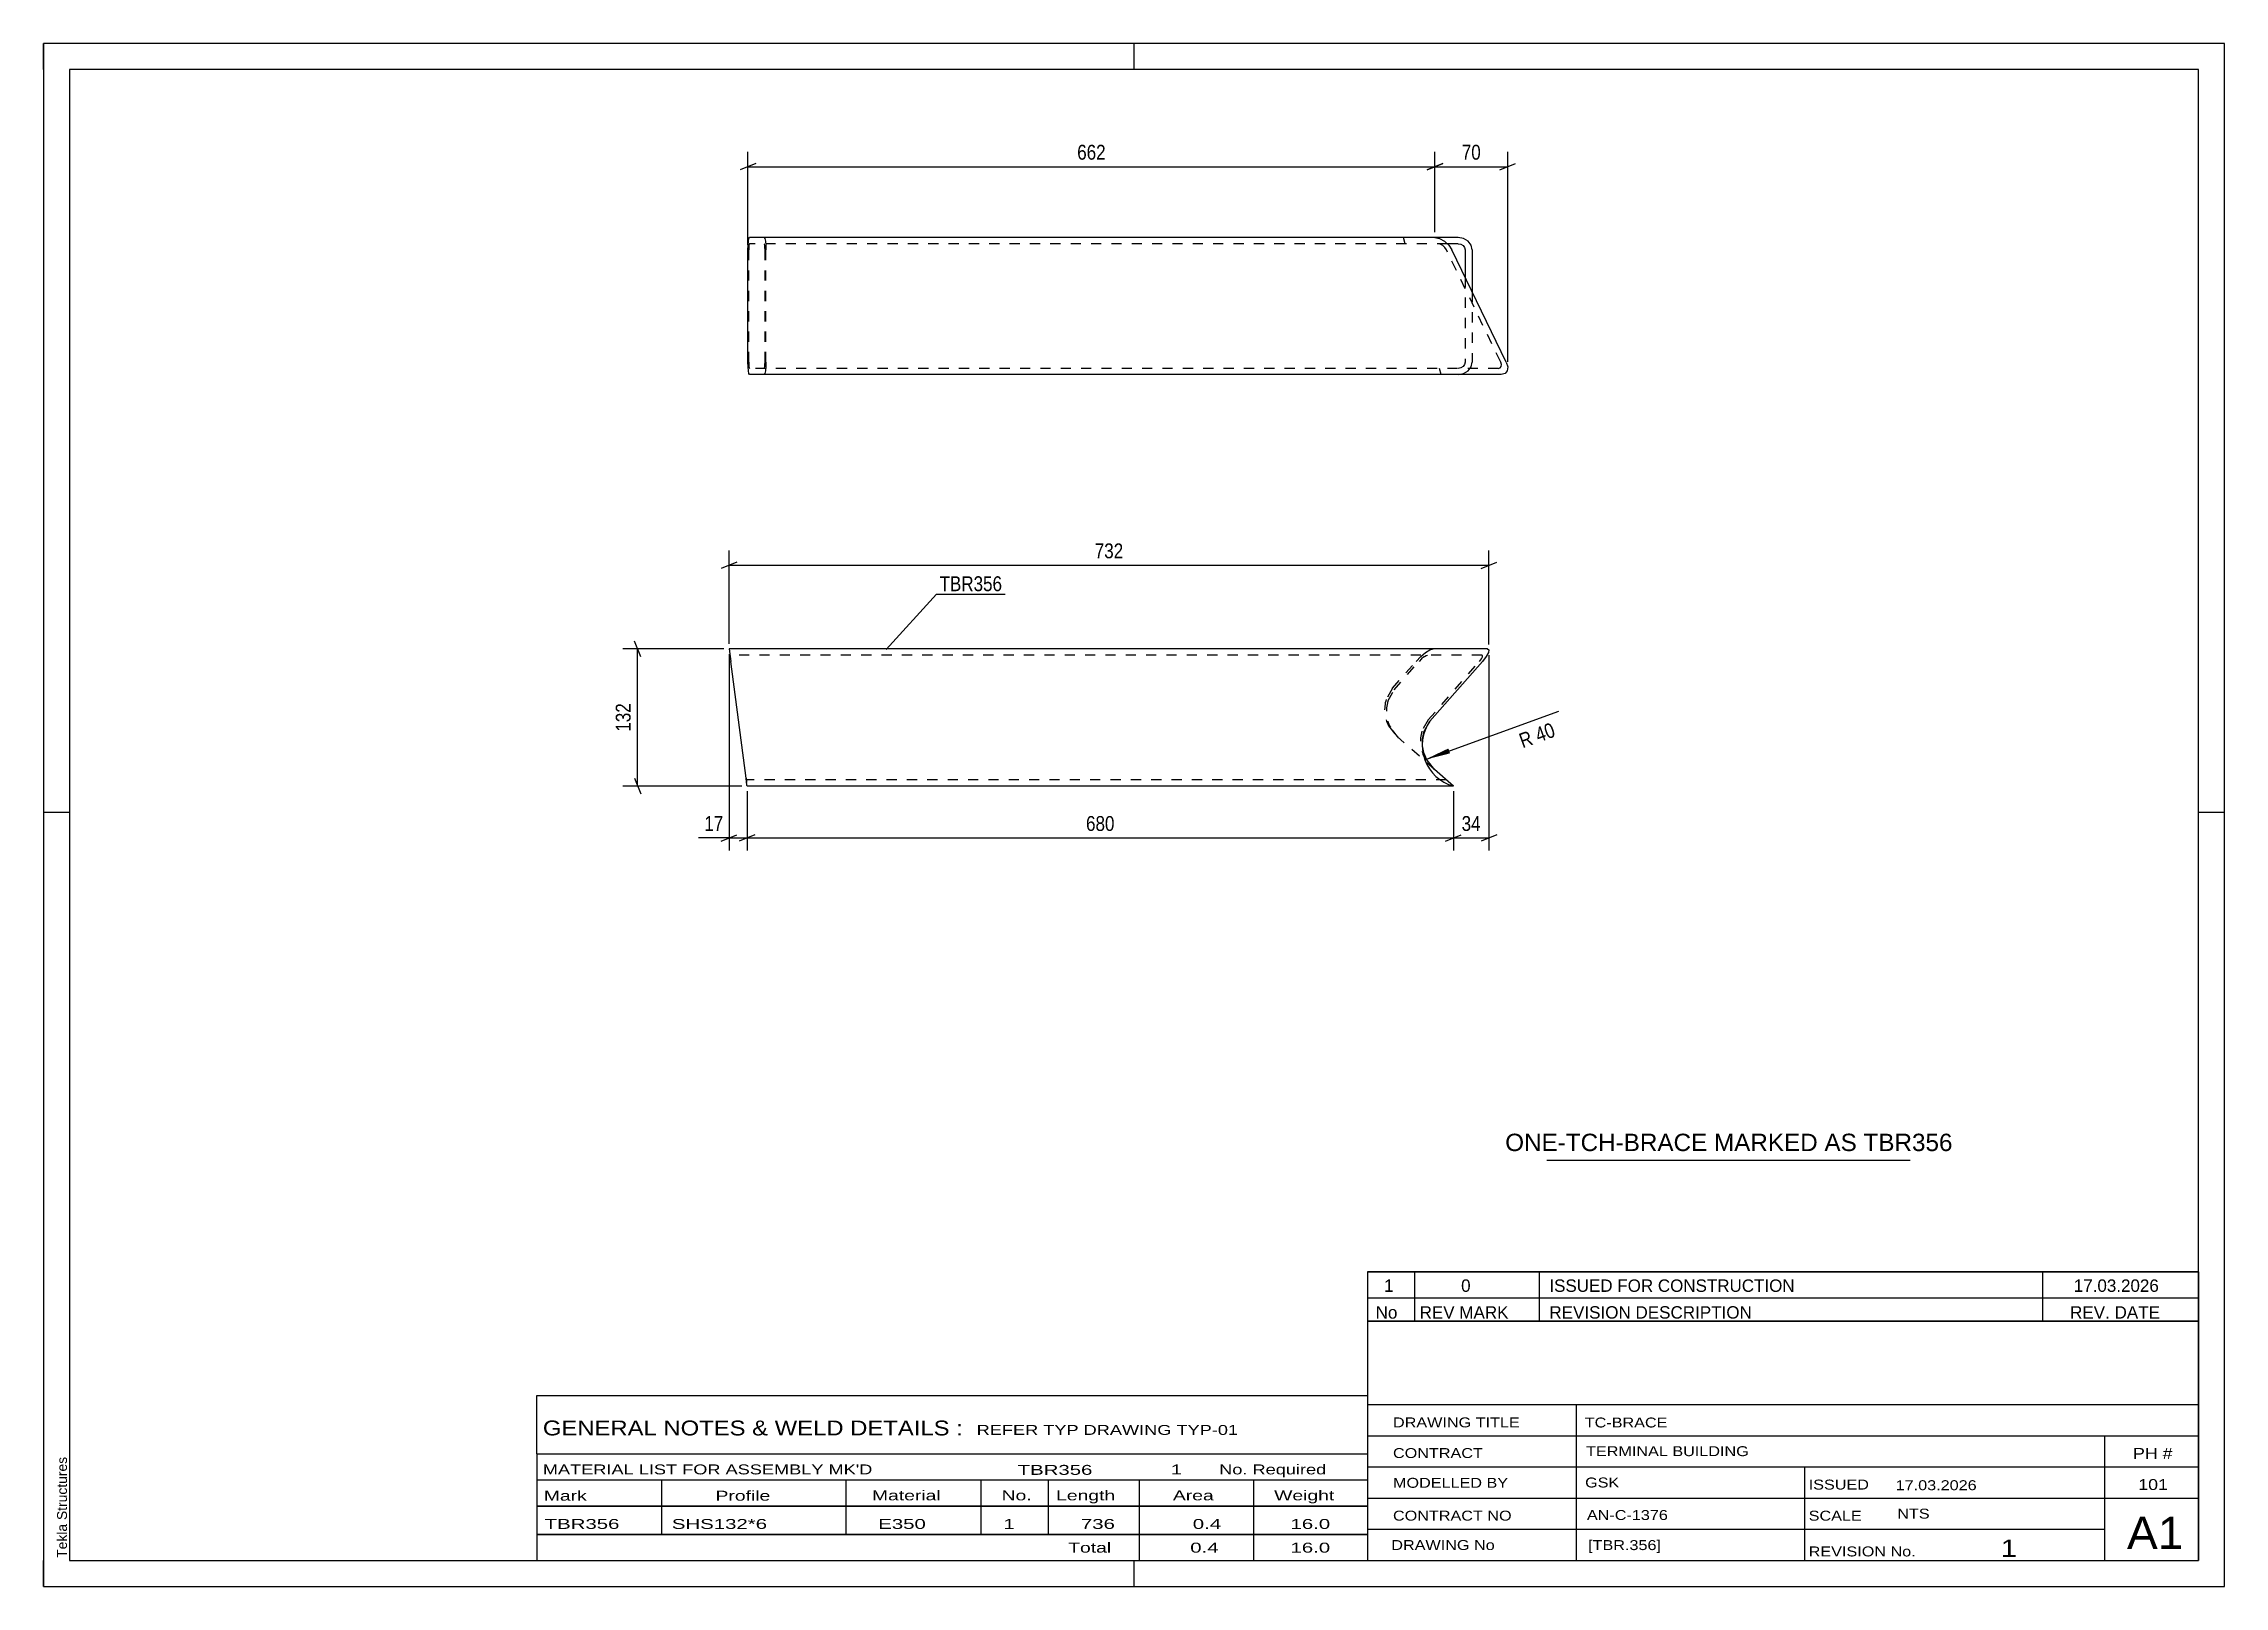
# Paper-space layout 'Layout1' of a CAD drawing. Header units: millimetres. Extents: x 0 to 420, y 0 to 297.
# The model-space entities are those that its viewports show. They can reach past a viewport. Long polylines and large blocks are cut down to what shows.
import ezdxf

# ---------------------------------------------------------------- set-up
doc = ezdxf.new("R2010")
doc.units = ezdxf.units.MM
doc.linetypes.add('DXK_LINE_DOT2', pattern=[3.9198, 1.9599, -1.9599])
doc.layers.add('Viewport layer', color=7, linetype='Continuous', plot=False)
doc.styles.add('Arial', font='ARIAL.TTF', dxfattribs={"height": 0.2})
doc.styles.add('Arial Narrow', font='ARIALN.TTF', dxfattribs={"height": 0.2})

# ---------------------------------------------------------------- blocks, each defined once
blk = doc.blocks.new('Unknown-580740962-1161')
at = {"color": 5, "linetype": 'Continuous'}
for p, q in [((420, 297), (0, 297)), ((0, 297), (0, 0)), ((0, 292), (0, 297)), ((210, 292), (210, 297)), ((420, 0), (420, 297)), ((415, 292), (5, 292)), ((5, 292), (5, 5)), ((415, 5), (415, 292)), ((5, 149), (0, 149)), ((420, 149), (415, 149)), ((0, 0), (0, 5)), ((5, 5), (415, 5)), ((210, 0), (210, 5)), ((0, 0), (420, 0))]:
    blk.add_line(p, q, dxfattribs=at)
at = {"color": 174, "linetype": 'Continuous', "style": 'Arial'}
blk.add_text('Tekla Structures', height=1.9102, rotation=90, dxfattribs=at).set_placement((4.5, 5.5))
blk = doc.blocks.new('Part-580740962-1270 - 1252')
at = {"color": 2, "linetype": 'Continuous'}
for p, q in [((278.06, 180.48), (132.02, 180.48)), ((132.02, 180.48), (132.33, 178.08)), ((135.28, 155.56), (132.33, 178.08)), ((267, 166.56), (277.12, 178.08)), ((277.83, 179), (277.12, 178.08)), ((278.27, 179.78), (277.83, 179)), ((278.06, 180.48), (278.35, 180.3)), ((278.35, 180.3), (278.27, 179.78)), ((265.78, 164.37), (267, 166.56)), ((135.45, 154.26), (135.28, 155.56)), ((267.9, 157.25), (266.26, 159.34)), ((271.52, 154.08), (267.9, 157.25)), ((135.48, 154.08), (135.45, 154.26)), ((271.52, 154.08), (135.48, 154.08))]:
    blk.add_line(p, q, dxfattribs=at)
at = {"color": 7, "linetype": 'DXK_LINE_DOT2'}
for p, q in [((277.01, 179.28), (132.17, 179.28)), ((259.78, 172.89), (264.33, 178.08)), ((260.11, 172.61), (264.91, 178.08)), ((264.33, 178.08), (265.23, 179)), ((265.36, 178.54), (264.91, 178.08)), ((265.23, 179), (266.16, 179.78)), ((265.83, 178.93), (265.36, 178.54)), ((265.83, 178.93), (265.94, 179)), ((265.94, 179), (266.25, 179.19)), ((266.16, 179.78), (267, 180.3)), ((266.25, 179.19), (266.55, 179.28)), ((266.68, 166.84), (276.54, 178.08)), ((267, 180.3), (267.6, 180.48)), ((276.54, 178.08), (276.9, 178.54)), ((276.9, 178.54), (277.11, 178.93)), ((277.15, 179.19), (277.01, 179.28)), ((277.11, 178.93), (277.15, 179.19)), ((259.78, 172.89), (258.56, 170.71)), ((258.88, 170.42), (260.11, 172.61)), ((259.04, 165.68), (260.68, 163.59)), ((261.01, 163.3), (259.37, 165.39)), ((266.68, 166.84), (265.45, 164.66)), ((267.9, 157.25), (260.68, 163.59)), ((265.94, 159.63), (267.57, 157.54)), ((135.28, 155.56), (135.38, 154.78)), ((135.32, 155.28), (135.31, 155.37)), ((270.15, 155.28), (135.32, 155.28)), ((135.48, 154.08), (135.48, 154.08))]:
    blk.add_line(p, q, dxfattribs=at)
for centre in [(264.89, 168.78), (265.22, 168.49), (271.78, 162.73)]:
    blk.add_arc(centre, 6.62, 163.0531, 207.9748, dxfattribs=at)
at = {"color": 2, "linetype": 'Continuous'}
blk.add_arc((272.11, 162.44), 6.62, 163.0531, 207.9748, dxfattribs=at)
blk = doc.blocks.new('Part-580740962-1308 - 1306')
at = {"color": 2, "linetype": 'Continuous'}
for p, q in [((135.64, 257.29), (135.66, 258.21)), ((135.64, 235.69), (135.64, 257.29)), ((135.66, 258.21), (135.73, 258.99)), ((135.73, 258.99), (135.83, 259.51)), ((135.83, 259.51), (135.95, 259.69)), ((267.96, 259.69), (135.95, 259.69)), ((272.41, 259.69), (267.96, 259.69)), ((267.96, 259.69), (268.85, 259.51)), ((268.85, 259.51), (269.79, 258.99)), ((269.79, 258.99), (270.62, 258.21)), ((272.41, 258.49), (270.32, 258.49)), ((270.62, 258.21), (271.22, 257.29)), ((281.68, 235.69), (271.22, 257.29)), ((273.45, 259.51), (272.41, 259.69)), ((272.41, 258.49), (272.93, 258.4)), ((272.93, 258.4), (273.37, 258.14)), ((273.37, 258.14), (273.67, 257.75)), ((274.34, 258.99), (273.45, 259.51)), ((273.67, 257.75), (273.77, 257.29)), ((273.77, 257.29), (273.77, 252.03)), ((274.93, 258.21), (274.34, 258.99)), ((275.14, 257.29), (274.93, 258.21)), ((275.14, 257.29), (275.14, 249.2)), ((135.66, 234.77), (135.64, 235.69)), ((281.68, 235.69), (281.97, 234.77)), ((135.73, 233.99), (135.66, 234.77)), ((135.83, 233.47), (135.73, 233.99)), ((135.95, 233.29), (135.83, 233.47)), ((280.74, 233.29), (135.95, 233.29)), ((281.46, 233.47), (280.74, 233.29)), ((281.89, 233.99), (281.46, 233.47)), ((281.97, 234.77), (281.89, 233.99))]:
    blk.add_line(p, q, dxfattribs=at)
at = {"color": 7, "linetype": 'DXK_LINE_DOT2'}
for p, q in [((135.81, 257.75), (135.8, 257.29)), ((135.8, 235.69), (135.8, 257.29)), ((135.84, 258.14), (135.81, 257.75)), ((135.89, 258.4), (135.84, 258.14)), ((135.95, 258.49), (135.89, 258.4)), ((270.32, 258.49), (135.95, 258.49)), ((138.79, 259.69), (138.91, 259.51)), ((138.85, 258.4), (138.79, 258.49)), ((138.9, 258.14), (138.85, 258.4)), ((138.93, 257.75), (138.9, 258.14)), ((138.91, 259.51), (139.01, 258.99)), ((138.94, 257.29), (138.93, 257.75)), ((138.94, 235.69), (138.94, 257.29)), ((139.01, 258.99), (139.08, 258.21)), ((139.08, 258.21), (139.1, 257.29)), ((139.1, 235.69), (139.1, 257.29)), ((262.25, 258.49), (261.92, 259.69)), ((268.99, 258.4), (268.54, 258.49)), ((269.45, 258.14), (268.99, 258.4)), ((269.87, 257.75), (269.45, 258.14)), ((270.17, 257.29), (269.87, 257.75)), ((280.63, 235.69), (270.17, 257.29)), ((273.77, 252.03), (273.77, 235.69)), ((275.14, 249.2), (275.14, 235.69)), ((135.8, 235.69), (135.81, 235.23)), ((135.81, 235.23), (135.84, 234.84)), ((138.9, 234.84), (138.93, 235.23)), ((138.93, 235.23), (138.94, 235.69)), ((139.1, 235.69), (139.08, 234.77)), ((273.67, 235.23), (273.37, 234.84)), ((273.77, 235.69), (273.67, 235.23)), ((274.93, 234.77), (275.14, 235.69)), ((280.77, 235.23), (280.63, 235.69)), ((280.73, 234.84), (280.77, 235.23)), ((135.84, 234.84), (135.89, 234.58)), ((135.89, 234.58), (135.95, 234.49)), ((280.16, 234.49), (135.95, 234.49)), ((138.79, 234.49), (138.85, 234.58)), ((138.91, 233.47), (138.79, 233.29)), ((138.85, 234.58), (138.9, 234.84)), ((139.01, 233.99), (138.91, 233.47)), ((139.08, 234.77), (139.01, 233.99)), ((269.14, 233.29), (268.81, 234.49)), ((272.93, 234.58), (272.41, 234.49)), ((272.41, 233.29), (273.45, 233.47)), ((273.37, 234.84), (272.93, 234.58)), ((273.45, 233.47), (274.34, 233.99)), ((274.34, 233.99), (274.93, 234.77)), ((280.16, 234.49), (280.52, 234.58)), ((280.52, 234.58), (280.73, 234.84))]:
    blk.add_line(p, q, dxfattribs=at)
blk = doc.blocks.new('StraightDimension-580740962-1442 - 1252')
at = {"color": 7, "linetype": 'Continuous'}
for p, q in [((278.35, 179.3), (278.35, 141.68)), ((271.52, 153.08), (271.52, 141.68)), ((270.02, 143.48), (273.02, 144.68)), ((271.52, 144.08), (278.35, 144.08)), ((279.85, 144.68), (276.85, 143.48))]:
    blk.add_line(p, q, dxfattribs=at)
at = {"color": 0}
blk.add_wipeout([(277.36, 144.83), (277.36, 149.03), (272.5, 149.03), (272.5, 144.83)], dxfattribs=at)
at = {"color": 3, "style": 'Arial Narrow'}
blk.add_text('34', height=2.863, dxfattribs=at).set_placement((273.1, 145.43))
blk = doc.blocks.new('StraightDimension-580740962-1444 - 1252')
at = {"color": 7, "linetype": 'Continuous'}
for p, q in [((132.02, 179.48), (132.02, 141.68)), ((135.48, 153.08), (135.48, 141.68)), ((130.52, 143.48), (133.52, 144.68)), ((132.02, 144.08), (135.48, 144.08)), ((136.98, 144.68), (133.98, 143.48))]:
    blk.add_line(p, q, dxfattribs=at)
at = {"color": 0}
blk.add_wipeout([(131.49, 144.83), (131.49, 149.03), (126.64, 149.03), (126.64, 144.83)], dxfattribs=at)
at = {"color": 7, "linetype": 'Continuous'}
blk.add_line((132.02, 144.08), (126.11, 144.08), dxfattribs=at)
blk.add_line((132.02, 144.08), (126.11, 144.08), dxfattribs=at)
at = {"color": 3, "style": 'Arial Narrow'}
blk.add_text('17', height=2.863, dxfattribs=at).set_placement((127.24, 145.43))
blk = doc.blocks.new('StraightDimension-580740962-1443 - 1252')
at = {"color": 7, "linetype": 'Continuous'}
for p, q in [((135.48, 153.08), (135.48, 141.68)), ((271.52, 153.08), (271.52, 141.68)), ((136.98, 144.68), (133.98, 143.48)), ((135.48, 144.08), (271.52, 144.08)), ((270.02, 143.48), (273.02, 144.68))]:
    blk.add_line(p, q, dxfattribs=at)
at = {"color": 0}
blk.add_wipeout([(206.84, 144.83), (206.84, 149.03), (200.16, 149.03), (200.16, 144.83)], dxfattribs=at)
at = {"color": 3, "style": 'Arial Narrow'}
blk.add_text('680', height=2.863, dxfattribs=at).set_placement((200.76, 145.43))
blk = doc.blocks.new('StraightDimension-580740962-1600 - 1252')
at = {"color": 7, "linetype": 'Continuous'}
for p, q in [((132.02, 181.48), (132.02, 199.42)), ((278.35, 181.3), (278.35, 199.42)), ((133.52, 197.17), (130.52, 195.97)), ((132.02, 196.57), (278.35, 196.57)), ((276.85, 195.97), (279.85, 197.17))]:
    blk.add_line(p, q, dxfattribs=at)
at = {"color": 0}
blk.add_wipeout([(208.52, 197.32), (208.52, 201.52), (201.84, 201.52), (201.84, 197.32)], dxfattribs=at)
at = {"color": 3, "style": 'Arial Narrow'}
blk.add_text('732', height=2.863, dxfattribs=at).set_placement((202.44, 197.92))
blk = doc.blocks.new('RadiusDimension-580740962-1693 - 1252')
at = {"linetype": 'Continuous'}
blk.add_hatch(color=7, dxfattribs=at).paths.add_polyline_path([(270.88, 160.37), (266, 159.14), (270.54, 161.31)])
at = {"color": 7, "linetype": 'Continuous'}
blk.add_line((266, 159.14), (291.81, 168.48), dxfattribs=at)
blk.add_arc((273.6, 161.89), 8.08, 144.7394, 255.0414, dxfattribs=at)
at = {"color": 0}
blk.add_wipeout([(292.14, 163.33), (290.71, 167.28), (283.05, 164.51), (284.48, 160.56)], dxfattribs=at)
at = {"color": 3, "style": 'Arial Narrow'}
blk.add_text('R 40', height=2.863, rotation=19.8931, dxfattribs=at).set_placement((284.84, 161.33))
blk = doc.blocks.new('StraightDimension-580740962-1706 - 1252')
at = {"color": 7, "linetype": 'Continuous'}
for p, q in [((115, 178.98), (113.8, 181.98)), ((131.02, 180.48), (111.55, 180.48)), ((114.4, 154.08), (114.4, 180.48)), ((113.8, 155.58), (115, 152.58)), ((134.48, 154.08), (111.55, 154.08))]:
    blk.add_line(p, q, dxfattribs=at)
at = {"color": 0}
blk.add_wipeout([(113.65, 170.62), (109.45, 170.62), (109.45, 163.94), (113.65, 163.94)], dxfattribs=at)
at = {"color": 3, "style": 'Arial Narrow'}
blk.add_text('132', height=2.863, rotation=90.0002, dxfattribs=at).set_placement((113.05, 164.54))
blk = doc.blocks.new('StraightDimension-580740962-1672 - 1306')
at = {"color": 7, "linetype": 'Continuous'}
for p, q in [((269.46, 273.91), (266.46, 272.71)), ((267.96, 260.69), (267.96, 276.16)), ((267.96, 273.31), (281.97, 273.31)), ((280.47, 272.71), (283.47, 273.91)), ((281.97, 235.77), (281.97, 276.16))]:
    blk.add_line(p, q, dxfattribs=at)
at = {"color": 0}
blk.add_wipeout([(277.39, 274.06), (277.39, 278.26), (272.53, 278.26), (272.53, 274.06)], dxfattribs=at)
at = {"color": 3, "style": 'Arial Narrow'}
blk.add_text('70', height=2.863, dxfattribs=at).set_placement((273.13, 274.66))
blk = doc.blocks.new('StraightDimension-580740962-1673 - 1306')
at = {"color": 7, "linetype": 'Continuous'}
for p, q in [((137.14, 273.91), (134.14, 272.71)), ((135.64, 258.29), (135.64, 276.16)), ((135.64, 273.31), (267.96, 273.31)), ((266.46, 272.71), (269.46, 273.91)), ((267.96, 260.69), (267.96, 276.16))]:
    blk.add_line(p, q, dxfattribs=at)
at = {"color": 0}
blk.add_wipeout([(205.14, 274.06), (205.14, 278.26), (198.46, 278.26), (198.46, 274.06)], dxfattribs=at)
at = {"color": 3, "style": 'Arial Narrow'}
blk.add_text('662', height=2.863, dxfattribs=at).set_placement((199.06, 274.66))
blk = doc.blocks.new('Unknown-580740962-1787')
at = {"color": 7, "linetype": 'Continuous'}
for p, q in [((255, 51.05), (255, 5)), ((255, 51.05), (415, 51.05)), ((415, 51), (415, 5)), ((255, 35), (415, 35)), ((295.14, 35), (295.14, 5)), ((255, 29), (415, 29)), ((397, 5.05), (397, 29.05)), ((255, 23), (415, 23)), ((339.14, 23), (339.14, 5)), ((255, 17), (415, 17)), ((255, 11), (397, 11)), ((255, 5), (415, 5))]:
    blk.add_line(p, q, dxfattribs=at)
at = {"color": 7, "style": 'Arial Narrow'}
for s, height, width, p in [('DRAWING TITLE', 1.9089, 1.425378, (259.88, 30.61)), ('TC-BRACE', 1.909, 1.425378, (296.81, 30.59)), ('CONTRACT', 1.909, 1.425378, (259.88, 24.71)), ('TERMINAL BUILDING', 1.9089, 1.425378, (297.06, 25.07)), ('MODELLED BY', 1.9089, 1.425378, (259.88, 18.98)), ('GSK', 1.909, 1.425378, (296.88, 19.04)), ('ISSUED', 1.909, 1.425378, (339.94, 18.64)), ('17.03.2026', 1.909, 1.425378, (356.69, 18.52)), ('CONTRACT NO', 1.9089, 1.425378, (259.88, 12.66)), ('AN-C-1376', 1.909, 1.425378, (297.23, 12.78)), ('SCALE', 1.909, 1.425378, (339.94, 12.65)), ('A1', 6.204, 1.25, (401.24, 7.2)), ('DRAWING No', 1.909, 1.425378, (259.56, 7)), ('[TBR.356]', 1.909, 1.425378, (297.46, 6.99)), ('1', 3.34, 1.5, (376.91, 5.68)), ('REVISION No.', 1.9089, 1.425378, (339.94, 5.77))]:
    blk.add_text(s, height=height, dxfattribs=dict(at, width=width)).set_placement(p)
at = {"color": 7, "linetype": 'Continuous', "style": 'Arial Narrow'}
for s, height, width, p in [('PH #', 2.1, 1.42538, (402.4, 24.55)), ('101', 2.1, 1.42538, (403.41, 18.55)), ('NTS', 1.909, 1.425378, (357, 13.05))]:
    blk.add_text(s, height=height, dxfattribs=dict(at, width=width)).set_placement(p)
blk = doc.blocks.new('Unknown-580740962-1788')
at = {"color": 7, "linetype": 'Continuous'}
for p, q in [((255, 60.55), (415, 60.55)), ((415, 60.55), (255, 60.55)), ((255, 60.55), (255, 55.55)), ((264, 60.55), (264, 55.55)), ((288, 60.55), (288, 55.55)), ((385, 60.55), (385, 55.55)), ((415, 60.55), (415, 55.55)), ((255, 55.55), (415, 55.55)), ((255, 55.55), (255, 51.05)), ((255, 55.55), (415, 55.55)), ((264, 55.55), (264, 51.05)), ((288, 55.55), (288, 51.05)), ((385, 55.55), (385, 51.05)), ((415, 55.55), (415, 51.05)), ((415, 51.05), (255, 51.05))]:
    blk.add_line(p, q, dxfattribs=at)
at = {"color": 7, "linetype": 'Continuous', "style": 'Arial Narrow'}
for s, height, width, p in [('1', 2.39, 1.196471, (258.16, 56.7)), ('0', 2.39, 1.196471, (273, 56.7)), ('ISSUED FOR CONSTRUCTION', 2.3861, 1.196471, (290, 56.7)), ('17.03.2026', 2.386, 1.196471, (391, 56.7)), ('No', 2.386, 1.2, (256.54, 51.55)), ('REV MARK', 2.386, 1.2, (265, 51.55)), ('REVISION DESCRIPTION', 2.3861, 1.2, (290, 51.55)), ('REV. DATE', 2.386, 1.2, (390.28, 51.55))]:
    blk.add_text(s, height=height, dxfattribs=dict(at, width=width)).set_placement(p)
blk = doc.blocks.new('Unknown-580740962-1789')
at = {"color": 7, "linetype": 'Continuous'}
for p, q in [((95, 36.75), (255, 36.75)), ((95, 25.5), (95, 36.75)), ((255, 36.75), (255, 25.5)), ((95, 25.5), (255, 25.5)), ((95, 25.5), (95, 20.5)), ((255, 25.5), (255, 20.5)), ((95, 20.5), (255, 20.5)), ((95, 20.5), (95, 15.5)), ((119, 20.5), (119, 15.5)), ((154.5, 20.5), (154.5, 15.5)), ((180.5, 20.5), (180.5, 15.5)), ((193.5, 20.5), (193.5, 15.5)), ((211, 20.5), (211, 15.5)), ((233, 20.5), (233, 15.5)), ((255, 20.5), (255, 15.5)), ((95, 15.5), (255, 15.5)), ((95, 15.45), (95, 10.05)), ((95, 15.45), (255, 15.45)), ((119, 15.5), (119, 10)), ((154.5, 15.5), (154.5, 10)), ((180.5, 15.5), (180.5, 10)), ((193.5, 15.5), (193.5, 10)), ((211, 15.5), (211, 10)), ((233, 15.5), (233, 10)), ((255, 15.45), (255, 10.05)), ((95, 10.05), (255, 10.05)), ((95, 10), (255, 10)), ((95, 10), (95, 5)), ((211, 10), (211, 5)), ((233, 10), (233, 5)), ((255, 10), (255, 5)), ((95, 5), (255, 5))]:
    blk.add_line(p, q, dxfattribs=at)
at = {"color": 7, "style": 'Arial Narrow'}
for s, height, width, p in [('GENERAL NOTES & WELD DETAILS :', 2.8633, 1.4, (96.15, 29.06)), ('REFER TYP DRAWING TYP-01', 1.9089, 1.6, (179.7, 29.16)), ("MATERIAL LIST FOR ASSEMBLY MK'D", 1.9089, 1.6, (96.15, 21.56)), ('TBR356', 1.909, 1.794707, (187.59, 21.47)), ('1', 1.91, 1.794707, (217.08, 21.56)), ('No. Required', 1.9089, 1.6, (226.41, 21.56)), ('Mark', 1.909, 1.7, (96.34, 16.5)), ('Profile', 1.909, 1.7, (129.41, 16.5)), ('Material', 1.909, 1.7, (159.54, 16.56)), ('No.', 1.909, 1.7, (184.5, 16.56)), ('Length', 1.909, 1.7, (195, 16.56)), ('Area', 1.909, 1.7, (217.5, 16.56)), ('Weight', 1.909, 1.7, (237, 16.56))]:
    blk.add_text(s, height=height, dxfattribs=dict(at, width=width)).set_placement(p)
at = {"color": 7, "linetype": 'Continuous', "style": 'Arial Narrow'}
for s, height, width, p in [('TBR356', 1.909, 1.794707, (96.5, 11.06)), ('SHS132*6', 1.909, 1.794707, (121, 11.06)), ('E350', 1.909, 1.794707, (160.74, 11.06)), ('1', 1.91, 1.794707, (184.86, 11.06)), ('736', 1.909, 1.794707, (199.77, 11.06)), ('0.4', 1.909, 1.794707, (221.32, 11.06)), ('16.0', 1.909, 1.794707, (240.14, 11.06)), ('Total', 1.909, 1.7, (197.33, 6.5)), ('0.4', 1.909, 1.794707, (220.83, 6.5)), ('16.0', 1.909, 1.794707, (240.14, 6.5))]:
    blk.add_text(s, height=height, dxfattribs=dict(at, width=width)).set_placement(p)
blk = doc.blocks.new('Unknown-580740962-1790')
at = {"color": 7, "linetype": 'Continuous'}
blk.add_line((289.5, 82.05), (359.5, 82.05), dxfattribs=at)
at = {"color": 7, "style": 'Arial'}
blk.add_text('ONE-TCH-BRACE MARKED AS TBR356', height=3.3428, dxfattribs=at).set_placement((281.49, 83.8))
blk = doc.blocks.new('Mark-580740962-1265 - 1252')
at = {"color": 0}
blk.add_wipeout([(184.61, 191.59), (184.61, 194.59), (172.55, 194.59), (172.55, 191.59)], dxfattribs=at)
blk.add_wipeout([(184.61, 191.59), (184.61, 194.59), (172.55, 194.59), (172.55, 191.59)], dxfattribs=at)
at = {"color": 30, "linetype": 'Continuous'}
for p, q in [((162.26, 180.38), (171.95, 190.99)), ((171.95, 190.99), (185.21, 190.99))]:
    blk.add_line(p, q, dxfattribs=at)
at = {"color": 3, "style": 'Arial Narrow'}
blk.add_text('TBR356', height=2.863, dxfattribs=at).set_placement((172.55, 191.59))

msp = doc.modelspace()

# ---------------------------------------------------------------- block references
for name in ['Unknown-580740962-1161', 'Part-580740962-1308 - 1306', 'Part-580740962-1270 - 1252', 'Unknown-580740962-1790', 'Unknown-580740962-1788', 'Unknown-580740962-1787', 'Unknown-580740962-1789']:
    msp.add_blockref(name, (0, 0))

# ---------------------------------------------------------------- next in the draw order: block references
for name in ['StraightDimension-580740962-1672 - 1306', 'StraightDimension-580740962-1444 - 1252', 'StraightDimension-580740962-1442 - 1252']:
    msp.add_blockref(name, (0, 0))

# ---------------------------------------------------------------- next in the draw order: block references
for name in ['StraightDimension-580740962-1673 - 1306', 'StraightDimension-580740962-1600 - 1252', 'StraightDimension-580740962-1443 - 1252']:
    msp.add_blockref(name, (0, 0))

# ---------------------------------------------------------------- next in the draw order: block references
for name in ['Mark-580740962-1265 - 1252', 'StraightDimension-580740962-1706 - 1252', 'RadiusDimension-580740962-1693 - 1252']:
    msp.add_blockref(name, (0, 0))

psp = doc.layouts.get("Layout1")

# ---------------------------------------------------------------- viewports
at = {"layer": 'Viewport layer', "view_target_point": (210, 148.5)}
psp.add_viewport(center=(210, 148.5), size=(420, 297), view_center_point=(0, 0), view_height=297, dxfattribs=at)

doc.saveas('drawing.dxf')
